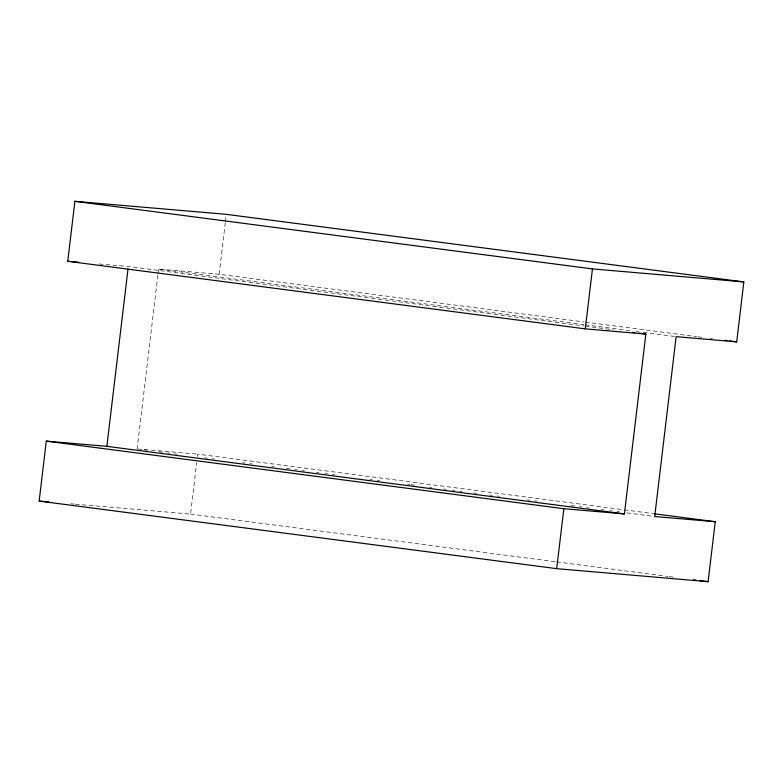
<?xml version="1.0" encoding="UTF-8"?>
<svg xmlns="http://www.w3.org/2000/svg" width="783" height="783" viewBox="0 0 783 783"><rect width="100%" height="100%" fill="white"/><g stroke="black" fill="none" stroke-linecap="round" stroke-linejoin="round"><path stroke-width="0.59" stroke-dasharray="3.92 2.94" d="M157.872 275.117L137.142 448.933L139.57 449.256M158.009 273.913L158.587 269.078L219.152 274.285L583.981 321.93M75.491 504.203L190.553 514.088L196.699 462.528M197.414 456.538L197.708 454.14L623.141 509.694M219.152 274.285L225.298 222.724M225.445 221.53L226.013 216.734M99.235 263.979L128.304 266.474L584.04 325.992M138.356 449.041L143.201 449.452M144.405 449.559L197.708 454.14M70.646 503.782L74.277 504.095M585.195 322.087L696.704 336.651M697.917 336.807L703.976 337.6M710.034 338.393L712.461 338.706M158.587 269.078L584.02 324.642M585.234 324.798L631.294 330.808M636.139 331.444L638.566 331.757M643.411 332.393L674.926 336.504M585.253 326.149L613.128 329.79M624.354 509.85L653.443 513.648M144.415 449.882L146.842 450.205M158.959 451.781L162.6 452.261M167.445 452.887L169.872 453.21M174.717 453.837L177.144 454.16M205.019 457.801L207.446 458.114M212.291 458.75L214.718 459.063M242.593 462.704L245.02 463.017M249.865 463.653L252.292 463.976M271.681 466.502L274.109 466.825M286.226 468.4L289.867 468.88M294.711 469.516L297.139 469.829M301.984 470.466L304.411 470.779M316.528 472.364L318.955 472.678M325.014 473.47L327.431 473.784M332.286 474.42L334.713 474.733M369.86 479.323L372.277 479.646M377.132 480.273L379.559 480.596M407.434 484.237L409.852 484.55M411.065 484.706L417.124 485.499M429.25 487.085L431.678 487.398M443.795 488.984L446.222 489.297M452.28 490.089L454.698 490.403M459.552 491.039L461.97 491.352M474.097 492.938L476.524 493.251M489.855 494.993L492.272 495.316M497.127 495.942L499.544 496.265M527.429 499.906L529.846 500.22M534.701 500.856L537.118 501.169M571.061 505.603L574.693 506.072M579.547 506.709L581.965 507.022M586.819 507.658L589.237 507.971M601.364 509.557L603.791 509.87M609.849 510.663L612.267 510.986M617.121 511.612L619.539 511.935M626.811 512.885L652.268 516.203M190.553 514.088L555.382 561.734M556.596 561.891L668.105 576.454M669.318 576.611L675.377 577.404"/><path stroke-width="1.17" d="M654.657 513.814L715.251 521.723L708.106 581.681L556.703 568.664L39.15 501.081L46.295 441.132L106.86 446.33L624.413 513.922L645.858 334.067L638.585 333.118M645.858 334.067L585.293 328.86L67.749 261.277L74.894 201.319L226.297 214.336L743.85 281.919L736.705 341.868L676.14 336.67L654.696 516.526L715.251 521.723M106.86 446.33L128.02 268.892M556.703 568.664L563.848 508.715L624.413 513.922M585.293 328.86L592.447 268.912L743.85 281.919M67.749 261.277L78.643 262.207M39.15 501.081L48.84 501.913M74.894 201.319L592.447 268.912M724.578 340.292L727.006 340.605M729.433 340.918L736.705 341.868M632.527 332.325L634.954 332.638M46.295 441.132L563.848 508.715M693.562 579.782L695.989 580.095M699.62 580.565L708.106 581.681"/></g></svg>
